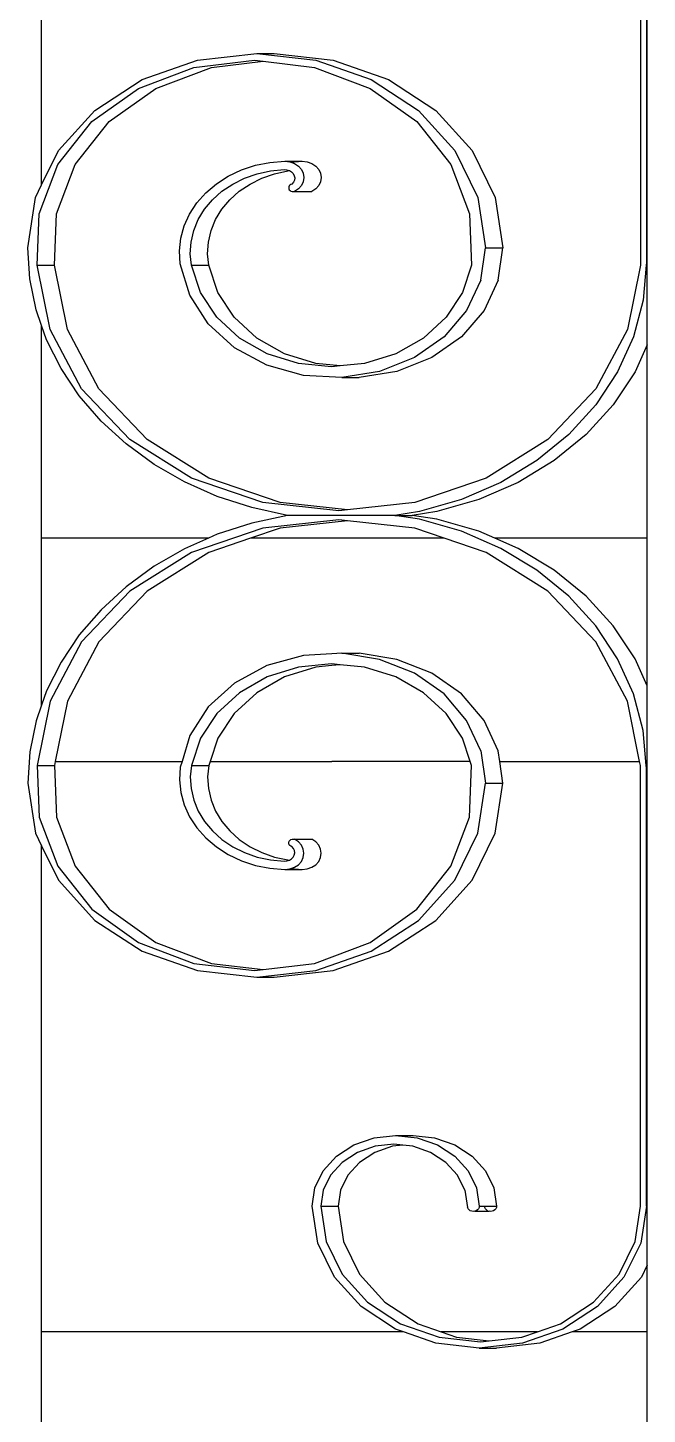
# Model space of a CAD drawing. Header units: millimetres. Extents: x 173236 to 801264, y -94969 to 615039.
# Drawn here: x 499143.6 to 499241.3, y -2182.7 to -1964 of the extents above; entities that cross this region are included whole.
import ezdxf

# ---------------------------------------------------------------- set-up
doc = ezdxf.new("R2010")
doc.units = ezdxf.units.MM
doc.header["$MEASUREMENT"] = 0
doc.layers.add('VOX-A-WALL-PATT', color=233, linetype='Continuous')

# ---------------------------------------------------------------- blocks, each defined once
blk = doc.blocks.new('STAIRCASE')
at = {"layer": 'VOX-A-WALL-PATT'}
for p, q in [((499241.22, -1931.9), (499241.22, -2001.06)), ((499241.35, -2001.06), (499241.35, -1931.9)), ((499145.82, -1988.79), (499145.82, -1934.18)), ((499240.28, -1934.18), (499240.28, -2001.47)), ((499170.39, -1969.09), (499179.74, -1968.05)), ((499179.74, -1968.05), (499182.48, -1968.05)), ((499179.74, -1968.05), (499189.09, -1969.09)), ((499182.48, -1968.05), (499191.82, -1969.09)), ((499161.08, -1973.55), (499169.85, -1970.23)), ((499161.68, -1972.15), (499170.39, -1969.09)), ((499163.82, -1973.55), (499172.59, -1970.23)), ((499169.85, -1970.23), (499179.37, -1969.09)), ((499172.59, -1970.23), (499180.74, -1969.26)), ((499179.37, -1969.09), (499180.74, -1969.26)), ((499180.74, -1969.26), (499188.88, -1970.23)), ((499188.88, -1970.23), (499197.66, -1973.55)), ((499189.09, -1969.09), (499197.8, -1972.15)), ((499191.82, -1969.09), (499200.53, -1972.15)), ((499154.2, -1977.02), (499161.68, -1972.15)), ((499197.8, -1972.15), (499205.28, -1977.02)), ((499200.53, -1972.15), (499208.01, -1977.02)), ((499153.73, -1978.8), (499161.08, -1973.55)), ((499156.46, -1978.8), (499163.82, -1973.55)), ((499197.66, -1973.55), (499205.01, -1978.8)), ((499148.46, -1983.37), (499154.2, -1977.02)), ((499205.28, -1977.02), (499211.01, -1983.37)), ((499208.01, -1977.02), (499213.75, -1983.37)), ((499148.37, -1985.57), (499153.73, -1978.8)), ((499151.1, -1985.57), (499156.46, -1978.8)), ((499205.01, -1978.8), (499210.37, -1985.57)), ((499145.82, -1988.79), (499148.46, -1983.37)), ((499211.01, -1983.37), (499214.62, -1990.76)), ((499213.75, -1983.37), (499217.36, -1990.76)), ((499145.42, -1993.33), (499148.37, -1985.57)), ((499148.16, -1993.33), (499151.1, -1985.57)), ((499175.26, -1987.39), (499177.33, -1986.41)), ((499177.33, -1986.41), (499179.53, -1985.69)), ((499179.53, -1985.69), (499181.83, -1985.24)), ((499181.83, -1985.24), (499184.19, -1985.06)), ((499181.94, -1986.56), (499184.09, -1986.36)), ((499184.09, -1986.36), (499184.51, -1986.39)), ((499184.19, -1985.06), (499186.93, -1985.06)), ((499184.19, -1985.06), (499184.97, -1985.15)), ((499184.51, -1986.39), (499184.9, -1986.52)), ((499184.97, -1985.15), (499185.11, -1985.2)), ((499185.11, -1985.2), (499186.93, -1985.06)), ((499185.11, -1985.2), (499185.69, -1985.4)), ((499185.69, -1985.4), (499186.31, -1985.8)), ((499186.31, -1985.8), (499186.79, -1986.33)), ((499186.79, -1986.33), (499187.09, -1986.95)), ((499186.93, -1985.06), (499187.71, -1985.15)), ((499187.71, -1985.15), (499188.43, -1985.4)), ((499188.43, -1985.4), (499189.05, -1985.8)), ((499189.05, -1985.8), (499189.53, -1986.33)), ((499189.53, -1986.33), (499189.83, -1986.95)), ((499210.37, -1985.57), (499213.32, -1993.33)), ((499171.71, -1990.02), (499173.38, -1988.6)), ((499173.38, -1988.6), (499175.26, -1987.39)), ((499175.96, -1988.64), (499177.83, -1987.71)), ((499177.83, -1987.71), (499179.83, -1987.01)), ((499178.69, -1988.64), (499180.57, -1987.71)), ((499179.83, -1987.01), (499181.94, -1986.56)), ((499180.57, -1987.71), (499182.57, -1987.01)), ((499182.57, -1987.01), (499184.67, -1986.56)), ((499184.67, -1986.56), (499184.9, -1986.52)), ((499184.9, -1986.52), (499185.24, -1986.73)), ((499185.24, -1986.73), (499185.5, -1987)), ((499185.55, -1988.36), (499185.31, -1988.65)), ((499185.5, -1987), (499185.67, -1987.33)), ((499185.7, -1988.03), (499185.55, -1988.36)), ((499185.67, -1987.33), (499185.74, -1987.68)), ((499185.74, -1987.68), (499185.7, -1988.03)), ((499187.09, -1988.27), (499186.79, -1988.88)), ((499187.09, -1986.95), (499187.19, -1987.61)), ((499187.19, -1987.61), (499187.09, -1988.27)), ((499189.83, -1988.27), (499189.53, -1988.88)), ((499189.83, -1986.95), (499189.93, -1987.61)), ((499189.93, -1987.61), (499189.83, -1988.27)), ((499143.63, -1998.69), (499144.86, -1990.76)), ((499144.86, -1990.76), (499145.82, -1988.79)), ((499170.29, -1991.62), (499171.71, -1990.02)), ((499172.77, -1991.12), (499174.26, -1989.79)), ((499174.26, -1989.79), (499175.96, -1988.64)), ((499175.5, -1991.12), (499177, -1989.79)), ((499177, -1989.79), (499178.69, -1988.64)), ((499184.81, -1989.08), (499184.79, -1989.24)), ((499184.79, -1989.24), (499184.81, -1989.39)), ((499184.88, -1988.93), (499184.81, -1989.08)), ((499184.81, -1989.39), (499184.88, -1989.54)), ((499184.99, -1988.81), (499184.88, -1988.93)), ((499184.88, -1989.54), (499185, -1989.66)), ((499185.14, -1988.71), (499184.99, -1988.81)), ((499185, -1989.66), (499185.15, -1989.76)), ((499185.31, -1988.65), (499185.14, -1988.71)), ((499185.15, -1989.76), (499185.32, -1989.82)), ((499185.32, -1989.82), (499185.51, -1989.84)), ((499185.51, -1989.84), (499185.69, -1989.81)), ((499186.31, -1989.41), (499185.69, -1989.81)), ((499185.69, -1989.81), (499188.06, -1989.82)), ((499186.79, -1988.88), (499186.31, -1989.41)), ((499188.06, -1989.82), (499188.25, -1989.84)), ((499188.25, -1989.84), (499188.43, -1989.81)), ((499189.05, -1989.41), (499188.43, -1989.81)), ((499189.53, -1988.88), (499189.05, -1989.41)), ((499214.62, -1990.76), (499215.85, -1998.69)), ((499217.36, -1990.76), (499218.59, -1998.69)), ((499169.14, -1993.38), (499170.29, -1991.62)), ((499170.51, -1994.26), (499171.51, -1992.62)), ((499171.51, -1992.62), (499172.77, -1991.12)), ((499173.25, -1994.26), (499174.25, -1992.62)), ((499174.25, -1992.62), (499175.5, -1991.12)), ((499145.11, -2001.47), (499145.42, -1993.33)), ((499147.85, -2001.47), (499148.16, -1993.33)), ((499168.3, -1995.25), (499169.14, -1993.38)), ((499169.8, -1996), (499170.51, -1994.26)), ((499172.54, -1996), (499173.25, -1994.26)), ((499213.32, -1993.33), (499213.63, -2001.47)), ((499167.57, -1999.2), (499167.77, -1997.21)), ((499167.77, -1997.21), (499168.3, -1995.25)), ((499169.38, -1997.8), (499169.8, -1996)), ((499172.12, -1997.8), (499172.54, -1996)), ((499143.96, -2003.62), (499143.63, -1998.69)), ((499167.69, -2001.21), (499167.57, -1999.2)), ((499169.26, -1999.64), (499169.38, -1997.8)), ((499172, -1999.64), (499172.12, -1997.8)), ((499215.09, -2003.79), (499215.85, -1998.69)), ((499215.85, -1998.69), (499218.59, -1998.69)), ((499217.83, -2003.79), (499218.59, -1998.69)), ((499145.11, -2001.47), (499147.85, -2001.47)), ((499147.14, -2011.6), (499145.11, -2001.47)), ((499149.88, -2011.6), (499147.85, -2001.47)), ((499169.19, -2006.19), (499167.69, -2001.21)), ((499169.45, -2001.47), (499169.26, -1999.64)), ((499169.45, -2001.47), (499172.18, -2001.47)), ((499170.87, -2005.77), (499169.45, -2001.47)), ((499172.18, -2001.47), (499172, -1999.64)), ((499173.61, -2005.77), (499172.18, -2001.47)), ((499213.63, -2001.47), (499212.21, -2005.77)), ((499240.28, -2001.47), (499238.24, -2011.6)), ((499241.18, -2001.47), (499240.71, -2006.98)), ((499241.22, -2001.06), (499241.18, -2001.47)), ((499241.18, -2001.47), (499241.35, -2001.47)), ((499241.22, -2001.06), (499241.35, -2001.06)), ((499241.35, -2001.47), (499241.35, -2001.06)), ((499241.35, -2014.03), (499241.35, -2001.47)), ((499144.96, -2008.48), (499143.96, -2003.62)), ((499215.09, -2003.79), (499212.86, -2008.58)), ((499217.83, -2003.79), (499215.6, -2008.58)), ((499173.44, -2009.66), (499170.87, -2005.77)), ((499176.18, -2009.66), (499173.61, -2005.77)), ((499212.21, -2005.77), (499209.64, -2009.66)), ((499172.1, -2010.71), (499169.19, -2006.19)), ((499240.71, -2006.98), (499239.18, -2012.77)), ((499145.82, -2010.96), (499144.96, -2008.48)), ((499177.01, -2012.94), (499173.44, -2009.66)), ((499179.75, -2012.94), (499176.18, -2009.66)), ((499209.64, -2009.66), (499206.07, -2012.94)), ((499212.86, -2008.58), (499209.29, -2012.74)), ((499215.6, -2008.58), (499212.03, -2012.74)), ((499145.82, -2044.53), (499145.82, -2010.96)), ((499146.6, -2013.22), (499145.82, -2010.96)), ((499152.12, -2020.96), (499147.14, -2011.6)), ((499154.86, -2020.96), (499149.88, -2011.6)), ((499176.24, -2014.47), (499172.1, -2010.71)), ((499238.24, -2011.6), (499233.26, -2020.96)), ((499148.88, -2017.76), (499146.6, -2013.22)), ((499181.35, -2017.23), (499176.24, -2014.47)), ((499181.38, -2015.42), (499177.01, -2012.94)), ((499184.12, -2015.42), (499179.75, -2012.94)), ((499206.07, -2012.94), (499201.7, -2015.42)), ((499209.29, -2012.74), (499204.62, -2016.01)), ((499212.03, -2012.74), (499207.35, -2016.01)), ((499239.18, -2012.77), (499236.68, -2018.3)), ((499241.35, -2014.03), (499239.42, -2018.3)), ((499241.35, -2044.53), (499241.35, -2014.03)), ((499186.32, -2016.96), (499181.38, -2015.42)), ((499189.05, -2016.96), (499184.12, -2015.42)), ((499191.54, -2017.49), (499186.32, -2016.96)), ((499192.91, -2017.35), (499189.05, -2016.96)), ((499196.76, -2016.96), (499192.91, -2017.35)), ((499201.7, -2015.42), (499196.76, -2016.96)), ((499204.62, -2016.01), (499199.13, -2018.2)), ((499207.35, -2016.01), (499201.86, -2018.2)), ((499151.75, -2022.05), (499148.88, -2017.76)), ((499187.12, -2018.83), (499181.35, -2017.23)), ((499193.17, -2019.16), (499187.12, -2018.83)), ((499192.91, -2017.35), (499191.54, -2017.49)), ((499199.13, -2018.2), (499193.17, -2019.16)), ((499193.17, -2019.16), (499195.91, -2019.16)), ((499201.86, -2018.2), (499195.91, -2019.16)), ((499236.68, -2018.3), (499233.26, -2023.47)), ((499239.42, -2018.3), (499235.99, -2023.47)), ((499159.72, -2028.95), (499152.12, -2020.96)), ((499162.46, -2028.95), (499154.86, -2020.96)), ((499233.26, -2020.96), (499225.66, -2028.95)), ((499155.19, -2026.04), (499151.75, -2022.05)), ((499233.26, -2023.47), (499228.98, -2028.16)), ((499235.99, -2023.47), (499231.72, -2028.16)), ((499159.14, -2029.66), (499155.19, -2026.04)), ((499163.55, -2032.88), (499159.14, -2029.66)), ((499169.45, -2035.06), (499159.72, -2028.95)), ((499172.19, -2035.06), (499162.46, -2028.95)), ((499225.66, -2028.95), (499215.93, -2035.06)), ((499228.98, -2028.16), (499223.94, -2032.27)), ((499231.72, -2028.16), (499226.68, -2032.27)), ((499223.94, -2032.27), (499218.25, -2035.72)), ((499226.68, -2032.27), (499220.99, -2035.72)), ((499168.37, -2035.65), (499163.55, -2032.88)), ((499173.53, -2037.93), (499168.37, -2035.65)), ((499180.69, -2038.89), (499169.45, -2035.06)), ((499183.42, -2038.89), (499172.19, -2035.06)), ((499215.93, -2035.06), (499204.7, -2038.89)), ((499218.25, -2035.72), (499212.03, -2038.42)), ((499220.99, -2035.72), (499214.77, -2038.42)), ((499178.96, -2039.7), (499173.53, -2037.93)), ((499192.69, -2040.2), (499180.69, -2038.89)), ((499194.06, -2040.05), (499183.42, -2038.89)), ((499204.7, -2038.89), (499194.06, -2040.05)), ((499212.03, -2038.42), (499205.41, -2040.32)), ((499214.77, -2038.42), (499208.15, -2040.32)), ((499184.6, -2040.92), (499178.96, -2039.7)), ((499184.6, -2040.92), (499178.96, -2042.15)), ((499201.53, -2040.92), (499184.6, -2040.92)), ((499194.06, -2040.05), (499192.69, -2040.2)), ((499205.41, -2040.32), (499201.53, -2040.92)), ((499201.53, -2040.92), (499204.27, -2040.92)), ((499205.41, -2041.52), (499201.53, -2040.92)), ((499208.15, -2040.32), (499204.27, -2040.92)), ((499208.15, -2041.52), (499204.27, -2040.92)), ((499180.69, -2042.95), (499169.45, -2046.78)), ((499178.96, -2042.15), (499173.53, -2043.91)), ((499183.42, -2042.95), (499178.79, -2044.53)), ((499192.69, -2041.64), (499180.69, -2042.95)), ((499194.06, -2041.79), (499183.42, -2042.95)), ((499194.06, -2041.79), (499192.69, -2041.64)), ((499204.7, -2042.95), (499194.06, -2041.79)), ((499209.33, -2044.53), (499204.7, -2042.95)), ((499212.03, -2043.42), (499205.41, -2041.52)), ((499214.77, -2043.42), (499208.15, -2041.52)), ((499172.13, -2044.53), (499145.82, -2044.53)), ((499145.82, -2070.88), (499145.82, -2044.53)), ((499172.13, -2044.53), (499168.37, -2046.19)), ((499173.53, -2043.91), (499172.13, -2044.53)), ((499178.79, -2044.53), (499172.19, -2046.78)), ((499191.57, -2044.53), (499178.79, -2044.53)), ((499209.33, -2044.53), (499191.57, -2044.53)), ((499215.93, -2046.78), (499209.33, -2044.53)), ((499218.25, -2046.13), (499212.03, -2043.42)), ((499217.31, -2044.53), (499214.77, -2043.42)), ((499241.35, -2044.53), (499217.31, -2044.53)), ((499220.99, -2046.13), (499217.31, -2044.53)), ((499241.35, -2067.81), (499241.35, -2044.53)), ((499169.45, -2046.78), (499159.72, -2052.89)), ((499172.19, -2046.78), (499162.46, -2052.89)), ((499168.37, -2046.19), (499163.55, -2048.96)), ((499225.66, -2052.89), (499215.93, -2046.78)), ((499223.94, -2049.57), (499218.25, -2046.13)), ((499226.68, -2049.57), (499220.99, -2046.13)), ((499163.55, -2048.96), (499159.14, -2052.18)), ((499228.98, -2053.68), (499223.94, -2049.57)), ((499231.72, -2053.68), (499226.68, -2049.57)), ((499159.72, -2052.89), (499152.12, -2060.88)), ((499162.46, -2052.89), (499154.86, -2060.88)), ((499159.14, -2052.18), (499155.19, -2055.8)), ((499233.26, -2060.88), (499225.66, -2052.89)), ((499233.26, -2058.37), (499228.98, -2053.68)), ((499235.99, -2058.37), (499231.72, -2053.68)), ((499155.19, -2055.8), (499151.75, -2059.79)), ((499236.68, -2063.54), (499233.26, -2058.37)), ((499239.42, -2063.54), (499235.99, -2058.37)), ((499151.75, -2059.79), (499148.88, -2064.08)), ((499152.12, -2060.88), (499147.14, -2070.24)), ((499154.86, -2060.88), (499149.88, -2070.24)), ((499191.57, -2062.77), (499187.12, -2063.01)), ((499193.17, -2062.68), (499191.57, -2062.77)), ((499199.13, -2063.64), (499193.17, -2062.68)), ((499193.17, -2062.68), (499195.91, -2062.68)), ((499201.86, -2063.64), (499195.91, -2062.68)), ((499238.24, -2070.24), (499233.26, -2060.88)), ((499148.88, -2064.08), (499146.6, -2068.63)), ((499181.35, -2064.61), (499176.24, -2067.38)), ((499187.12, -2063.01), (499181.35, -2064.61)), ((499186.32, -2064.88), (499181.38, -2066.42)), ((499189.05, -2064.88), (499184.12, -2066.42)), ((499191.54, -2064.35), (499186.32, -2064.88)), ((499191.57, -2064.62), (499189.05, -2064.88)), ((499192.91, -2064.49), (499191.54, -2064.35)), ((499192.91, -2064.49), (499191.57, -2064.62)), ((499196.76, -2064.88), (499192.91, -2064.49)), ((499201.7, -2066.42), (499196.76, -2064.88)), ((499204.62, -2065.83), (499199.13, -2063.64)), ((499207.35, -2065.83), (499201.86, -2063.64)), ((499239.18, -2069.08), (499236.68, -2063.54)), ((499241.35, -2067.81), (499239.42, -2063.54)), ((499181.38, -2066.42), (499177.01, -2068.9)), ((499184.12, -2066.42), (499179.75, -2068.9)), ((499206.07, -2068.9), (499201.7, -2066.42)), ((499209.29, -2069.1), (499204.62, -2065.83)), ((499212.03, -2069.1), (499207.35, -2065.83)), ((499146.6, -2068.63), (499145.82, -2070.88)), ((499176.24, -2067.38), (499172.1, -2071.13)), ((499177.01, -2068.9), (499173.44, -2072.18)), ((499179.75, -2068.9), (499176.18, -2072.18)), ((499209.64, -2072.18), (499206.07, -2068.9)), ((499212.86, -2073.27), (499209.29, -2069.1)), ((499215.6, -2073.27), (499212.03, -2069.1)), ((499240.71, -2074.86), (499239.18, -2069.08)), ((499241.35, -2080.37), (499241.35, -2067.81)), ((499145.82, -2070.88), (499144.96, -2073.36)), ((499147.14, -2070.24), (499145.11, -2080.37)), ((499149.88, -2070.24), (499147.97, -2079.74)), ((499172.1, -2071.13), (499169.19, -2075.65)), ((499240.15, -2079.74), (499238.24, -2070.24)), ((499144.96, -2073.36), (499143.96, -2078.22)), ((499173.44, -2072.18), (499170.87, -2076.07)), ((499176.18, -2072.18), (499173.61, -2076.07)), ((499212.21, -2076.07), (499209.64, -2072.18)), ((499215.09, -2078.05), (499212.86, -2073.27)), ((499217.83, -2078.05), (499215.6, -2073.27)), ((499169.19, -2075.65), (499167.96, -2079.74)), ((499170.87, -2076.07), (499169.45, -2080.37)), ((499173.61, -2076.07), (499172.39, -2079.74)), ((499213.42, -2079.74), (499212.21, -2076.07)), ((499241.18, -2080.37), (499240.71, -2074.86)), ((499143.96, -2078.22), (499143.63, -2083.15)), ((499215.09, -2078.05), (499215.85, -2083.15)), ((499218.08, -2079.74), (499217.83, -2078.05)), ((499145.11, -2080.37), (499145.42, -2088.52)), ((499145.11, -2080.37), (499147.85, -2080.37)), ((499147.97, -2079.74), (499147.85, -2080.37)), ((499147.85, -2080.37), (499148.16, -2088.52)), ((499147.97, -2079.74), (499167.96, -2079.74)), ((499167.96, -2079.74), (499167.69, -2080.63)), ((499169.45, -2080.37), (499169.26, -2082.2)), ((499169.45, -2080.37), (499172.18, -2080.37)), ((499172.18, -2080.37), (499172, -2082.2)), ((499172.39, -2079.74), (499172.18, -2080.37)), ((499172.39, -2079.74), (499191.57, -2079.74)), ((499213.42, -2079.74), (499191.57, -2079.74)), ((499213.32, -2088.52), (499213.63, -2080.37)), ((499213.63, -2080.37), (499213.42, -2079.74)), ((499218.08, -2079.74), (499240.15, -2079.74)), ((499218.59, -2083.15), (499218.08, -2079.74)), ((499240.28, -2080.37), (499240.15, -2079.74)), ((499240.28, -2149.94), (499240.28, -2080.37)), ((499241.22, -2080.78), (499241.18, -2080.37)), ((499241.18, -2080.37), (499241.35, -2080.37)), ((499241.35, -2080.78), (499241.35, -2080.37)), ((499167.69, -2080.63), (499167.57, -2082.64)), ((499167.57, -2082.64), (499167.77, -2084.64)), ((499169.26, -2082.2), (499169.38, -2084.04)), ((499172, -2082.2), (499172.12, -2084.04)), ((499241.22, -2080.78), (499241.35, -2080.78)), ((499241.22, -2149.94), (499241.22, -2080.78)), ((499241.35, -2149.94), (499241.35, -2080.78)), ((499143.63, -2083.15), (499144.86, -2091.08)), ((499167.77, -2084.64), (499168.3, -2086.59)), ((499169.38, -2084.04), (499169.8, -2085.84)), ((499172.12, -2084.04), (499172.54, -2085.84)), ((499214.62, -2091.08), (499215.85, -2083.15)), ((499215.85, -2083.15), (499218.59, -2083.15)), ((499217.36, -2091.08), (499218.59, -2083.15)), ((499168.3, -2086.59), (499169.14, -2088.46)), ((499169.8, -2085.84), (499170.51, -2087.58)), ((499172.54, -2085.84), (499173.25, -2087.58)), ((499145.42, -2088.52), (499148.37, -2096.27)), ((499148.16, -2088.52), (499151.1, -2096.27)), ((499169.14, -2088.46), (499170.29, -2090.22)), ((499170.51, -2087.58), (499171.51, -2089.22)), ((499171.51, -2089.22), (499172.77, -2090.72)), ((499173.25, -2087.58), (499174.25, -2089.22)), ((499174.25, -2089.22), (499175.5, -2090.72)), ((499210.37, -2096.27), (499213.32, -2088.52)), ((499144.86, -2091.08), (499145.82, -2093.05)), ((499170.29, -2090.22), (499171.71, -2091.82)), ((499172.77, -2090.72), (499174.26, -2092.05)), ((499175.5, -2090.72), (499177, -2092.05)), ((499211.01, -2098.47), (499214.62, -2091.08)), ((499213.75, -2098.47), (499217.36, -2091.08)), ((499145.82, -2093.05), (499148.46, -2098.47)), ((499145.82, -2169.75), (499145.82, -2093.05)), ((499171.71, -2091.82), (499173.38, -2093.24)), ((499173.38, -2093.24), (499175.26, -2094.45)), ((499174.26, -2092.05), (499175.96, -2093.2)), ((499175.96, -2093.2), (499177.83, -2094.13)), ((499177, -2092.05), (499178.69, -2093.2)), ((499178.69, -2093.2), (499180.57, -2094.13)), ((499184.79, -2092.6), (499184.81, -2092.45)), ((499184.81, -2092.76), (499184.79, -2092.6)), ((499184.81, -2092.45), (499184.88, -2092.3)), ((499184.88, -2092.91), (499184.81, -2092.76)), ((499184.88, -2092.3), (499185, -2092.18)), ((499184.99, -2093.03), (499184.88, -2092.91)), ((499185.14, -2093.13), (499184.99, -2093.03)), ((499185, -2092.18), (499185.15, -2092.08)), ((499185.31, -2093.19), (499185.14, -2093.13)), ((499185.15, -2092.08), (499185.32, -2092.02)), ((499185.55, -2093.48), (499185.31, -2093.19)), ((499185.32, -2092.02), (499185.51, -2092)), ((499185.51, -2092), (499185.69, -2092.03)), ((499185.7, -2093.81), (499185.55, -2093.48)), ((499185.69, -2092.03), (499188.06, -2092.02)), ((499186.31, -2092.43), (499185.69, -2092.03)), ((499186.79, -2092.96), (499186.31, -2092.43)), ((499187.09, -2093.57), (499186.79, -2092.96)), ((499187.19, -2094.23), (499187.09, -2093.57)), ((499188.06, -2092.02), (499188.25, -2092)), ((499188.25, -2092), (499188.43, -2092.03)), ((499189.05, -2092.43), (499188.43, -2092.03)), ((499189.53, -2092.96), (499189.05, -2092.43)), ((499189.83, -2093.57), (499189.53, -2092.96)), ((499189.93, -2094.23), (499189.83, -2093.57)), ((499175.26, -2094.45), (499177.33, -2095.43)), ((499177.33, -2095.43), (499179.53, -2096.15)), ((499177.83, -2094.13), (499179.83, -2094.83)), ((499179.83, -2094.83), (499181.94, -2095.28)), ((499180.57, -2094.13), (499182.57, -2094.83)), ((499181.94, -2095.28), (499184.09, -2095.48)), ((499182.57, -2094.83), (499184.67, -2095.28)), ((499184.09, -2095.48), (499184.51, -2095.45)), ((499184.51, -2095.45), (499184.9, -2095.32)), ((499184.67, -2095.28), (499184.9, -2095.32)), ((499184.9, -2095.32), (499185.24, -2095.11)), ((499185.24, -2095.11), (499185.5, -2094.84)), ((499185.5, -2094.84), (499185.67, -2094.52)), ((499185.67, -2094.52), (499185.74, -2094.17)), ((499185.74, -2094.17), (499185.7, -2093.81)), ((499186.31, -2096.04), (499186.79, -2095.51)), ((499186.79, -2095.51), (499187.09, -2094.89)), ((499187.09, -2094.89), (499187.19, -2094.23)), ((499189.05, -2096.04), (499189.53, -2095.51)), ((499189.53, -2095.51), (499189.83, -2094.89)), ((499189.83, -2094.89), (499189.93, -2094.23)), ((499148.37, -2096.27), (499153.73, -2103.04)), ((499151.1, -2096.27), (499156.46, -2103.04)), ((499179.53, -2096.15), (499181.83, -2096.6)), ((499181.83, -2096.6), (499184.19, -2096.78)), ((499184.19, -2096.78), (499184.97, -2096.7)), ((499184.19, -2096.78), (499186.93, -2096.78)), ((499184.97, -2096.7), (499185.11, -2096.65)), ((499185.11, -2096.65), (499185.69, -2096.44)), ((499185.11, -2096.65), (499186.93, -2096.78)), ((499185.69, -2096.44), (499186.31, -2096.04)), ((499186.93, -2096.78), (499187.71, -2096.7)), ((499187.71, -2096.7), (499188.43, -2096.44)), ((499188.43, -2096.44), (499189.05, -2096.04)), ((499205.01, -2103.04), (499210.37, -2096.27)), ((499148.46, -2098.47), (499154.2, -2104.82)), ((499205.28, -2104.82), (499211.01, -2098.47)), ((499208.01, -2104.82), (499213.75, -2098.47)), ((499153.73, -2103.04), (499161.08, -2108.29)), ((499156.46, -2103.04), (499163.82, -2108.29)), ((499197.66, -2108.29), (499205.01, -2103.04)), ((499154.2, -2104.82), (499161.68, -2109.69)), ((499197.8, -2109.69), (499205.28, -2104.82)), ((499200.53, -2109.69), (499208.01, -2104.82)), ((499161.08, -2108.29), (499169.85, -2111.61)), ((499163.82, -2108.29), (499172.59, -2111.61)), ((499188.88, -2111.61), (499197.66, -2108.29)), ((499161.68, -2109.69), (499170.39, -2112.75)), ((499189.09, -2112.75), (499197.8, -2109.69)), ((499191.82, -2112.75), (499200.53, -2109.69)), ((499169.85, -2111.61), (499179.37, -2112.75)), ((499170.39, -2112.75), (499179.74, -2113.79)), ((499172.59, -2111.61), (499180.74, -2112.58)), ((499179.37, -2112.75), (499180.74, -2112.58)), ((499179.74, -2113.79), (499189.09, -2112.75)), ((499180.74, -2112.58), (499188.88, -2111.61)), ((499182.48, -2113.79), (499191.82, -2112.75)), ((499179.74, -2113.79), (499182.48, -2113.79)), ((499195.07, -2140.25), (499198.25, -2139.13)), ((499198.25, -2139.13), (499201.66, -2138.75)), ((499201.66, -2138.75), (499205.07, -2139.13)), ((499201.66, -2138.75), (499204.4, -2138.75)), ((499204.4, -2138.75), (499207.81, -2139.13)), ((499205.07, -2139.13), (499208.25, -2140.25)), ((499207.81, -2139.13), (499210.99, -2140.25)), ((499192.34, -2142.03), (499195.07, -2140.25)), ((499195.62, -2141.44), (499193.23, -2143)), ((499198.41, -2140.46), (499195.62, -2141.44)), ((499198.36, -2141.44), (499195.96, -2143)), ((499201.15, -2140.46), (499198.36, -2141.44)), ((499201.4, -2140.13), (499198.41, -2140.46)), ((499202.77, -2140.28), (499201.15, -2140.46)), ((499202.77, -2140.28), (499201.4, -2140.13)), ((499204.39, -2140.46), (499202.77, -2140.28)), ((499207.18, -2141.44), (499204.39, -2140.46)), ((499209.58, -2143), (499207.18, -2141.44)), ((499208.25, -2140.25), (499210.98, -2142.03)), ((499210.99, -2140.25), (499213.72, -2142.03)), ((499190.24, -2144.34), (499192.34, -2142.03)), ((499193.23, -2143), (499191.39, -2145.03)), ((499195.96, -2143), (499194.13, -2145.03)), ((499211.41, -2145.03), (499209.58, -2143)), ((499210.98, -2142.03), (499213.08, -2144.34)), ((499213.72, -2142.03), (499215.82, -2144.34)), ((499188.92, -2147.04), (499190.24, -2144.34)), ((499191.39, -2145.03), (499190.23, -2147.4)), ((499194.13, -2145.03), (499192.97, -2147.4)), ((499212.57, -2147.4), (499211.41, -2145.03)), ((499213.08, -2144.34), (499214.4, -2147.04)), ((499215.82, -2144.34), (499217.13, -2147.04)), ((499188.47, -2149.94), (499188.92, -2147.04)), ((499190.23, -2147.4), (499189.84, -2149.94)), ((499192.97, -2147.4), (499192.58, -2149.94)), ((499212.57, -2147.4), (499213, -2150.14)), ((499214.4, -2147.04), (499214.85, -2149.94)), ((499217.13, -2147.04), (499217.58, -2149.94)), ((499189.37, -2155.73), (499188.47, -2149.94)), ((499189.84, -2149.94), (499192.58, -2149.94)), ((499189.84, -2149.94), (499190.7, -2155.47)), ((499192.58, -2149.94), (499193.44, -2155.47)), ((499213.09, -2150.34), (499213, -2150.14)), ((499213.24, -2150.5), (499213.09, -2150.34)), ((499214.72, -2150.34), (499214.57, -2150.5)), ((499214.81, -2150.14), (499214.72, -2150.34)), ((499214.85, -2149.94), (499214.81, -2150.14)), ((499214.85, -2149.94), (499215.7, -2149.94)), ((499215.73, -2150.14), (499215.7, -2149.94)), ((499215.7, -2149.94), (499217.58, -2149.94)), ((499215.83, -2150.34), (499215.73, -2150.14)), ((499215.98, -2150.5), (499215.83, -2150.34)), ((499217.46, -2150.34), (499217.31, -2150.5)), ((499217.55, -2150.14), (499217.46, -2150.34)), ((499217.58, -2149.94), (499217.55, -2150.14)), ((499239.42, -2155.47), (499240.28, -2149.94)), ((499241.22, -2149.94), (499240.32, -2155.73)), ((499241.22, -2149.94), (499241.35, -2149.94)), ((499241.35, -2159.22), (499241.35, -2149.94)), ((499213.43, -2150.63), (499213.24, -2150.5)), ((499213.66, -2150.71), (499213.43, -2150.63)), ((499213.9, -2150.74), (499213.66, -2150.71)), ((499214.15, -2150.71), (499213.9, -2150.74)), ((499214.37, -2150.63), (499214.15, -2150.71)), ((499214.15, -2150.71), (499216.4, -2150.71)), ((499214.57, -2150.5), (499214.37, -2150.63)), ((499216.17, -2150.63), (499215.98, -2150.5)), ((499216.64, -2150.74), (499216.4, -2150.71)), ((499216.89, -2150.71), (499216.64, -2150.74)), ((499217.11, -2150.63), (499216.89, -2150.71)), ((499217.31, -2150.5), (499217.11, -2150.63)), ((499192.01, -2161.12), (499189.37, -2155.73)), ((499190.7, -2155.47), (499193.22, -2160.63)), ((499193.44, -2155.47), (499195.96, -2160.63)), ((499236.9, -2160.63), (499239.42, -2155.47)), ((499240.32, -2155.73), (499237.68, -2161.12)), ((499241.35, -2159.22), (499240.42, -2161.12)), ((499241.35, -2169.75), (499241.35, -2159.22)), ((499196.2, -2165.76), (499192.01, -2161.12)), ((499193.22, -2160.63), (499197.23, -2165.07)), ((499195.96, -2160.63), (499199.96, -2165.07)), ((499232.89, -2165.07), (499236.9, -2160.63)), ((499237.68, -2161.12), (499233.49, -2165.76)), ((499240.42, -2161.12), (499236.23, -2165.76)), ((499201.66, -2169.31), (499196.2, -2165.76)), ((499197.23, -2165.07), (499202.45, -2168.47)), ((499199.96, -2165.07), (499205.19, -2168.47)), ((499227.67, -2168.47), (499232.89, -2165.07)), ((499233.49, -2165.76), (499228.03, -2169.31)), ((499236.23, -2165.76), (499230.77, -2169.31)), ((499202.9, -2169.75), (499145.82, -2169.75)), ((499145.82, -2204.97), (499145.82, -2169.75)), ((499202.9, -2169.75), (499201.66, -2169.31)), ((499202.45, -2168.47), (499208.53, -2170.6)), ((499208.02, -2171.55), (499202.9, -2169.75)), ((499205.19, -2168.47), (499208.84, -2169.75)), ((499224.01, -2169.75), (499208.84, -2169.75)), ((499208.84, -2169.75), (499211.27, -2170.6)), ((499221.58, -2170.6), (499224.01, -2169.75)), ((499228.03, -2169.31), (499221.67, -2171.55)), ((499224.01, -2169.75), (499227.67, -2168.47)), ((499229.52, -2169.75), (499224.41, -2171.55)), ((499230.77, -2169.31), (499229.52, -2169.75)), ((499241.35, -2169.75), (499229.52, -2169.75)), ((499241.35, -2204.97), (499241.35, -2169.75)), ((499214.85, -2172.31), (499208.02, -2171.55)), ((499208.53, -2170.6), (499215.06, -2171.33)), ((499211.27, -2170.6), (499216.43, -2171.18)), ((499221.67, -2171.55), (499214.85, -2172.31)), ((499214.85, -2172.31), (499217.58, -2172.31)), ((499215.06, -2171.33), (499216.43, -2171.18)), ((499216.43, -2171.18), (499221.58, -2170.6)), ((499224.41, -2171.55), (499217.58, -2172.31))]:
    blk.add_line(p, q, dxfattribs=at)

msp = doc.modelspace()

# ---------------------------------------------------------------- block references
msp.add_blockref('STAIRCASE', (0, 0))

doc.saveas('drawing.dxf')
